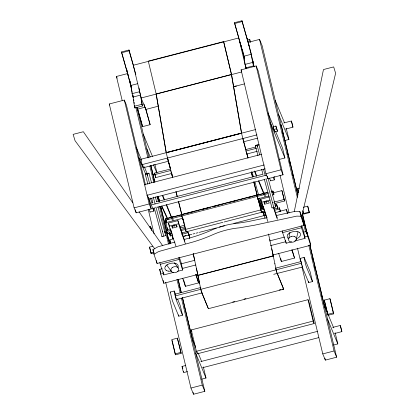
<?xml version="1.0" encoding="UTF-8"?>
<svg xmlns="http://www.w3.org/2000/svg" width="415" height="415" viewBox="0 0 415 415"><rect width="100%" height="100%" fill="white"/><g stroke="black" fill="none" stroke-linecap="round" stroke-linejoin="round"><path stroke-width="0.62" d="M166.628 204.787L171.639 217.465L171.556 217.107M258.841 180.909L264.002 193.364L263.67 193.546M266.145 201.031L266.523 201.472M172.23 217.579C171.872 216.744 170.596 218.155 172.204 217.616M295.47 240.819A3.88 2.967 -11 0 1 291.569 242.189A3.917 2.998 -11.1 0 1 290.033 241.758A3.88 2.967 -11 0 1 288.664 238.833L289.966 232.493M294.266 211.567L323.467 69.549L333.681 66.908L335.616 73.253L301.57 216.91M295.459 240.83A3.917 2.993 -11.1 0 0 296.191 239.59L297.986 232.032M171.499 217.906L171.239 217.693L171.737 217.735M263.93 194.013C262.436 194.189 265.75 193.276 263.701 193.442M174.497 225.879L174.482 225.412M263.437 193.577C263.172 194.319 265.304 193.291 263.971 193.961M171.976 217.642L172.158 217.455L171.836 217.709M174.393 225.988L173.906 225.978M276.053 215.608L293.851 211.629L299.879 211.567L302.992 220.759L304.024 225.433L157.088 263.478L153.981 254.286L152.943 249.612L157.991 246.806L174.928 242.054M152.943 249.612L154.188 253.285M153.981 254.286L158.048 251.864L160.439 251.034L192.721 242.085A95.886 54.92 -12.5 0 0 212.625 234.791L212.724 234.745A49.8 28.526 -12.5 0 1 239.424 227.835L254.571 225.195L296.777 216.122L300.917 216.241L304.024 225.433M162.203 268.733L159.64 269.413L160.885 273.086M197.55 274.538L163.785 283.279L160.678 274.087L163.868 273.246M264.054 193.831L264.464 193.603L264.023 193.945M184.239 239.471L191.689 237.406A95.881 54.92 -12.5 0 0 211.593 230.112L211.686 230.071A49.8 28.526 -12.5 0 1 238.386 223.156L247.553 221.703L266.907 217.652M131.379 87.15L121.481 51.953L129.013 50.002L133.428 65.518M244.648 58.894L234.465 22.701L241.997 20.75L249.057 45.572M121.6 52.772L129.132 50.822L129.013 50.002M234.584 23.52L242.116 21.57L241.997 20.75M247.843 39.902L249.726 39.415L250.395 42.387M122.15 100.389L116.433 76.469L127.732 73.543L132.245 92.426M254.12 66.888L248.248 42.34L259.546 39.415L262.119 45.629L297.799 194.801M137.801 83.664L130.896 85.454L132.089 93.65L133.054 97.043L140.586 95.097M251.412 54.251L243.88 56.201L245.073 64.398L246.038 67.79L253.57 65.84L252.605 62.447L251.506 54.879M132.089 93.65L139.622 91.699L139.072 87.918M245.073 64.398L252.605 62.447M148.529 197.597L151.236 208.927L136.172 212.828L134.112 207.858L109.27 103.983L124.334 100.082L126.393 105.057L145.515 185.007M241.084 69.855L256.148 65.954L258.208 70.929L283.051 174.798L267.986 178.699L265.927 173.729L241.084 69.855L241.769 71.515M166.166 152.181L156.232 94.215L148.29 61.119L223.612 41.619L231.471 74.467L156.149 93.966L166.192 152.57L167.53 158.063M246.126 68.802L238.75 37.957L133.298 65.264L141.126 97.992L241.556 71.992M141.297 98.371L142.407 106.007L134.875 107.957L134.393 106.261L141.925 104.31L140.628 95.398M136.898 107.35L137.412 109.171L144.944 107.22L144.083 104.186M233.707 86.6L236.27 86.076L233.131 86.891M158.411 106.167L145.857 109.415L141.126 97.992M233.733 86.662L244.404 83.903M137.313 108.009L142.61 126.627L150.142 124.676L145.961 109.581M166.192 152.57L241.514 133.065L231.471 74.467M168.485 161.222L143.377 167.722L142.091 164.615L140.815 159.277L255.682 129.532M283.767 122.975L291.32 121.019L291.984 122.892L292.974 127.172L285.442 129.122M273.075 126.793L275.902 126.061L277.568 131.218L274.746 131.949L273.075 126.793L273.693 128.282M273.713 129.464L276.54 128.733L277.568 131.218M142.091 164.615L256.958 134.875M243.18 141.883L257.616 138.143M155.573 177.081L155.641 177.75L154.432 173.065L170.212 169.118M245.535 149.618L255.578 147.014M152.704 174.725L155.215 174.077M285.147 140.436L288.913 139.461L286.246 128.313M154.728 174.632L171.047 170.404M245.742 151.065L256.413 148.3M155.584 177.63L171.903 173.408M246.598 154.069L257.269 151.304M144.337 184.665L261.715 154.271M279.259 159.443L284.908 157.98L282.563 148.191L275.633 131.462M146.889 195.346L264.267 164.957M148.435 199.076L265.185 168.848M151.501 203.085L152.756 202.759M156.522 201.783L262.602 174.321M134.112 207.858L149.177 203.957L151.236 208.927M265.927 173.729L280.991 169.828L283.051 174.798M151.75 204.823L266.617 175.083M152.777 208.429L155.288 207.775M157.171 207.287L265.133 179.337M267.644 178.689L269.527 178.201M150.126 212.055L153.892 211.079M270.642 180.852L274.408 179.877M181.796 215.65L181.563 214.503L256.885 194.998L257.041 195.309M166.358 221.325L166.597 222.58L165.606 218.835L210.799 207.132M212.055 206.805L267.919 192.342M271.057 191.533C274.606 188.446 274.346 200.549 272.94 191.045M165.626 218.829L183.881 214.213M185.137 213.886L190.158 212.589M191.414 212.262L193.297 211.775M196.435 210.96L198.318 210.472M202.712 209.336L204.595 208.849M205.85 208.522L209.617 207.547M214.01 206.411L215.893 205.923M217.149 205.601L219.032 205.114M220.287 204.787L222.17 204.299M228.447 202.676L230.33 202.188M231.586 201.861L236.607 200.559M239.746 199.75L241.629 199.262M242.884 198.935L244.767 198.448M249.161 197.312L251.044 196.824M254.182 196.01L256.065 195.522M257.321 195.2L267.991 192.436M271.758 191.46L273.013 191.133M165.844 220.085L268.157 193.592M271.924 192.617L273.179 192.295M171.047 230.377L167.909 231.191L165.18 220.837L166.436 220.51M273.143 192.882L281.93 190.61L284.664 200.964L274.621 203.563M166.529 222.487L182.849 218.259M257.544 198.92L268.842 195.994M272.608 195.019L273.864 194.697M149.4 227L150.655 226.678L151.594 230.19M298.53 192.793L297.539 188.649L299.423 188.161M175.939 246.183L169.17 226.18L168.48 223.063L177.895 220.624L184.867 241.234M267.945 221.703L261.383 202.302L260.698 199.184L269.485 196.912M169.17 226.18L178.585 223.742L185.355 243.745M261.383 202.302L270.17 200.03M173.548 225.802L171.857 226.242L172.474 228.068L176.992 226.896L176.717 225.651M174.679 225.511L176.375 225.07L176.992 226.896M265.766 201.929L264.07 202.364L264.687 204.19L269.205 203.023L268.588 201.197L266.892 201.633M167.302 229.718L170.441 228.909M179.228 226.632L184.877 225.169M261.455 205.342L262.711 205.015M274.009 202.089L284.052 199.491L284.664 200.964M179.84 228.1L184.862 226.803M261.44 206.976L263.323 206.488M170.051 234.786L170.29 236.036L169.299 232.291L171.255 231.897M181.298 229.298L185.064 228.323M260.387 208.818L263.525 208.008M274.823 205.083L276.706 204.595L277.625 208.247L276.706 204.595M169.538 233.546L171.421 233.059M180.836 230.621L264.319 209.004M275.617 206.079L276.872 205.752M170.223 235.948L172.733 235.295M181.521 233.023L222.948 222.295M224.204 221.968L265.003 211.406M274.419 208.968L277.557 208.154M277.557 208.314L279.44 207.827L280.364 211.479L279.44 207.827M181.687 234.34L187.964 232.711M263.286 213.211L265.169 212.724M274.585 210.286L279.606 208.984M170.565 243.361L169.714 239.808L173.48 238.833M184.151 236.073L186.034 235.585M263.867 215.432L265.123 215.105M278.932 211.531L286.464 209.58L287.502 212.828M182.999 236.576L191.787 234.304M193.042 233.977L194.925 233.489M196.181 233.163L198.064 232.68M199.319 232.353L216.267 227.965M219.405 227.15L221.288 226.663M222.544 226.341L224.427 225.853M233.842 223.415L265.854 215.126M275.269 212.688L280.291 211.385M153.7 252.937L151.19 253.586L149.545 247.112L152.684 246.297M303.329 207.298L307.723 206.156L309.372 212.63L303.723 214.093L302.784 210.581M150.961 253.036L153.472 252.382M303.49 213.543L309.139 212.081L309.372 212.63M159.858 262.508L160.257 264.303L179.145 259.417L182.73 270.009L177.247 271.431M282.205 230.828L282.599 232.628L301.487 227.736L305.072 238.335L294.712 241.016M181.028 263.862L194.832 260.288M269.496 240.954L284.555 237.053M303.381 232.182L306.576 231.368L309.689 240.56L310.721 245.234L272.577 255.111M182.061 268.536L195.864 264.962M270.533 245.628L285.593 241.732M304.413 236.856L307.614 236.042L310.721 245.234M160.257 264.303L163.842 274.901L173.589 272.38M282.599 232.628L286.184 243.226L291.667 241.805M182.673 278.226L185.375 286.334L198.557 282.921L196.129 274.59M278.652 253.378L281.354 261.486L294.536 258.073L292.108 249.742M170.404 292.004L174.17 291.029M300.341 258.363L304.107 257.388M175.768 294.002L200.876 287.496M275.57 268.157L301.306 261.497M176.515 299.5L175.389 295.9L301.56 263.235L301.316 262.156M176.417 299.506L202.152 292.84M273.708 274.315L302.685 266.975M232.742 302.016L234.625 301.529M244.041 299.091L245.924 298.603M279.191 289.992L281.074 289.504M282.33 289.177L283.585 288.85L283.668 289.208L208.346 308.708L201.441 291.652M170.612 292.352A6.464 0.332 75.5 0 0 170.42 292.627L171.935 298.956A6.464 0.332 75.5 0 0 172.951 302.146L178.772 316.194L182.538 315.218L180.193 305.424L177.527 298.987M300.543 258.711A6.464 0.332 75.5 0 0 300.351 258.986L301.866 265.315A6.464 0.332 75.5 0 0 302.883 268.505L308.703 282.553L312.469 281.577L310.124 271.784L304.309 257.736A6.464 0.332 75.5 0 0 304.117 258.011L305.632 264.339A6.464 0.332 75.5 0 0 306.649 267.53L312.469 281.577M191.274 329.93L308.023 299.703L309.05 302.187L314.16 323.55L197.41 353.777L196.383 351.292L191.274 329.93L191.891 331.419M177.381 338.168L171.732 339.631L175.14 353.87L175.524 354.804L181.173 353.341L177.381 338.168L181.173 353.341M324.26 300.138L329.909 298.675L330.293 299.609L333.702 313.849L328.052 315.312L324.26 300.138L328.052 315.312M175.14 353.87L180.79 352.408M327.668 314.383L333.318 312.92L333.702 313.849M196.383 351.292L313.133 321.065L314.16 323.55M187.466 371.607L183.679 372.587L183.01 370.72L182.024 366.435L185.79 365.459M200.855 361.558L317.605 331.331M332.669 327.43L340.222 325.479L340.891 327.347L341.877 331.627L334.345 333.577M202.53 367.706L318.653 337.644M201.607 379.18L206.001 378.044L203.334 366.896M333.421 345.052L337.815 343.916L335.149 332.768M190.957 388.035L202.255 385.11L204.828 391.324L193.53 394.25L190.957 388.035L165.663 282.293M322.771 353.907L334.07 350.981L336.643 357.196L325.344 360.121L322.771 353.907L301.995 267.047M171.774 217.875L171.167 217.761L171.654 217.74M263.976 193.836L263.421 193.935M261.502 212.112L262.711 211.894M263.416 212.164L261.595 212.49L261.185 211.085M187.487 231.772L186.273 231.99L185.956 230.922M292.949 127.177L291.299 121.024M181.563 214.503L181.718 214.809M175.068 294.017L175.389 295.9M341.856 331.632L340.201 325.485M182.024 366.435L182.424 367.337M263.873 194.023L263.437 193.924M164.257 231.674L170.762 233.92M164.745 232.255L170.653 234.293M173.864 225.983L174.461 225.983L174.523 225.532M266.653 201.545L266.788 201.923L266.259 202.214C265.377 201.83 267.239 202.546 266.695 201.534M154.821 248.912L75.058 140.716L73.123 134.367L83.337 131.726L132.821 202.816M166.706 265.035L171.307 271.275M139.098 211.832L162.732 245.789M174.549 262.762L178.243 268.069M264.562 196.404L264.116 195.543M172.35 220.277L171.903 219.416M274.548 176.899L274.611 176.624M266.155 201.016L266.3 201.467M157.539 196.663L159.702 201.342M161.866 206.022L168.085 219.478M157.166 196.767L159.059 200.86M161.492 206.125L167.707 219.582M275.212 100.363L284.524 122.85M278.615 114.607L288.913 139.461M248.248 42.34L248.715 43.471M280.654 124.562L281.686 127.047L297.954 195.071M267.96 112.942L273.656 126.684M270.305 122.731L284.908 157.98M297.539 188.649L298.613 192.752M273.236 177.184L274.206 179.529A6.464 0.332 75.5 0 0 274.393 179.254L273.942 177.029M324.115 304.818L328.037 314.29M328.524 315.473L333.676 327.897M269.47 178.16L270.44 180.504A6.464 0.332 75.5 0 0 270.627 180.229M327.523 319.062L337.815 343.916M241.582 133.251L166.259 152.756M254.914 171.421L256.631 175.576M254.291 170.928L256.501 176.266M258.467 181.007L263.624 193.463M269.74 239.647L273.314 256.065L197.934 275.43L199.589 283.352M277.121 273.246L283.585 288.85M283.668 289.208L276.764 272.147M143.393 134.491L152.466 156.388M146.801 148.736L150.235 157.02M153.42 164.714L156.849 172.998M116.433 76.469L117.134 78.165M162.701 195.299L164.662 200.04M162.322 195.398L164.044 199.548M166.254 204.886L171.411 217.335M201.799 292.746L208.024 307.774M136.395 147.667L141.344 159.614M144.316 166.783L147.284 173.952M140.815 159.277L141.24 160.309M165.18 220.837L165.787 222.305M138.734 157.456L145.665 174.186M169.714 239.808L170.326 241.281M150.131 198.012L151.345 200.938A6.464 0.332 75.5 0 1 152.015 202.935M109.27 103.983L109.726 105.088M148.954 209.362L149.924 211.707A6.464 0.332 75.5 0 0 150.163 211.899M175.587 294.308L174.378 291.377A6.464 0.332 75.5 0 0 174.186 291.652L175.701 297.98A6.464 0.332 75.5 0 0 176.717 301.171L182.538 315.218M192.301 338.946L195.73 347.231M198.183 353.149L201.612 361.434M195.704 353.191L206.001 378.044M149.545 247.112L151.19 253.586M258.286 198.578L262.233 208.792M258.13 198.303L262.078 208.532M257.585 197.96L261.6 208.46M262.96 211.982L264.407 215.81L262.804 211.723M261.673 208.787L257.725 198.52M182.164 217.128L183.56 220.925M187.637 231.482L188.768 234.418M184.084 222.424L182.403 218.02M187.481 231.222L189.058 235.321L189.048 235.015M302.478 266.555L302.582 266.835M165.678 218.923L165.834 219.379M169.372 232.384L169.528 232.841M148.28 209.279L148.456 209.71L148.446 209.29M172.79 218.85L173.174 220.064M265.107 195.283L265.387 196.191M301.757 225.833L303.349 230.543L305.072 238.335M273.599 207.054L277.287 217.968M273.262 207.142L277.36 219.265M260.698 199.184L267.053 217.979M168.48 223.063L169.507 226.092M170.534 229.122L172.375 234.579M179.41 257.507L181.002 262.218L182.73 270.009M291.833 249.965L294.536 258.073M195.662 274.237L198.557 282.921M183.529 279.741L184.493 282.641M273.314 256.06L271.747 248.777M174.03 225.143L173.932 224.889L173.989 225.2M302.203 265.667L302.348 266.155M246.577 152.912L247.973 157.845M246.733 153.519L246.453 152.481M171.411 173.024L171.13 171.986M154.712 173.75L154.971 174.622M252.035 172.054L253.42 176.811M254.836 181.754L258.576 194.915M259.458 198.007L262.462 208.512M171.374 172.816L172.65 177.35M248.741 43.663L247.19 38.206L247.428 39.845M242.116 21.57L251.298 53.841M241.208 45.614L241.727 47.434M242.417 49.857L242.936 51.678M243.283 52.892L243.797 54.713M234.465 22.701L238.879 38.216M239.232 39.456L244.212 56.959M257.492 197.623L257.622 198.163M261.315 211.619L258.016 198.671M276.613 271.628L276.795 272.349M171.286 172.614L171.006 171.519M182.294 217.662L182.066 216.765M185.863 230.584L185.993 231.124M201.472 291.854L201.14 290.562M129.132 50.822L135.84 74.404M145.198 107.298L150.142 124.676M139.622 91.699L140.426 94.527M141.925 104.31L142.407 106.007M127.192 71.23L126.674 69.409L126.912 71.048M129.952 80.93L130.471 82.751M121.481 51.953L128.463 76.505M129.247 79.26L131.399 86.818M137.37 107.807L142.61 126.627M172.464 236.768C171.354 232.997 173.06 240.503 172.951 238.739M165.933 219.706L166.254 220.905M182.605 367.929L182.823 368.707M245.991 149.841L242.827 138.532L246.318 152.061M170.996 171.566L167.494 158.001L170.337 168.153M167.499 158.037L170.347 168.277M246.328 152.02L246.469 152.611M257.393 197.26L257.502 197.753M276.463 271.062L276.629 271.752M185.873 230.714L182.693 218.171M201.306 291.257L200.953 289.935M268.24 178.896L275.736 206.81M257.207 144.913L257.539 146.153M257.186 145.618L259.686 154.919M263.515 169.19L265.18 175.395M266.015 178.492L273.843 207.65M255.313 145.753L257.98 155.677M261.642 169.325L262.975 174.284M264.308 179.249L271.97 207.785M148.99 173.278A1.94 0.337 -15 0 1 146.168 174.31A1.94 0.337 -15 0 1 146.184 173.703A1.94 0.337 -15 0 1 148.99 173.278L151.491 182.584M155.319 196.855L156.652 201.815M157.985 206.779L165.647 235.315M147.118 173.413L147.45 174.658M147.097 174.118L149.597 183.425M153.26 197.073L155.091 203.895M155.926 206.997L163.754 236.156M145.224 174.253L147.89 184.182M151.719 198.448L152.886 202.79M154.385 208.372L161.881 236.291M301.715 263.873L301.876 264.505M260.957 210.301L261.077 210.768M257.264 196.845L257.383 197.307M275.965 269.127L276.452 271.109M185.635 229.806L185.754 230.268M182.061 216.806L181.827 215.878M172.573 237.173L172.879 238.412M155.106 175.125L155.371 176.183M169.839 233.941L169.948 234.361M251.288 171.976L252.548 176.956M253.804 181.931L257.108 194.998M258.052 198.728L260.885 209.928M251.251 171.919L252.512 176.894M253.767 181.874L257.233 195.558M176.121 192.104L177.226 196.456M178.642 202.058L181.786 214.498M182.885 218.855L185.562 229.428M175.929 191.419L177.189 196.399M178.445 201.374L181.91 215.063M276.307 270.471L275.856 268.609M257.295 196.881L256.885 194.998M200.787 289.255L200.985 289.976M181.972 216.386L181.723 215.447M329.909 298.675L333.318 312.92M307.723 206.156L309.139 212.081M303.152 211.728L303.723 214.093M302.322 213.336L307.899 236.638M309.855 244.829L324.924 307.811M302.317 213.689L307.437 235.087M309.844 245.156L336.643 357.196M280.805 125.19L281.256 127.078M282.465 132.12L282.916 134.009M287.434 152.902L287.886 154.795M289.395 161.093L289.997 163.609M292.404 173.688L292.86 175.576M306.114 231.005L306.566 232.893M311.089 251.791L311.541 253.679M312.744 258.716L313.195 260.61M314.705 266.907L315.307 269.423M321.485 295.247L321.936 297.14M259.546 39.415L297.332 197.4M301.549 215.027L305.616 232.021M308.776 245.239L334.07 350.981M275.902 126.061L276.54 128.733M274.362 130.346L274.746 131.949M308.407 281.329L308.703 282.553M256.148 65.954L280.991 169.828M324.893 358.233L325.344 360.121M280.011 175.151L289.048 212.916M297.477 248.165L300.636 261.383M281.93 190.61L284.052 199.491M286.464 209.58L287.46 213.725M308.023 299.703L313.133 321.065M267.385 176.183L267.986 178.699M223.752 42.097L231.554 74.716L241.597 133.314M241.514 133.065L242.853 138.563M208.263 308.355L208.346 308.708M154.873 164.299L156.948 172.967M196.809 351.266L197.41 353.777M165.927 222.897L166.213 224.084M166.918 227.047L167.909 231.191M170.466 241.872L170.752 243.055M150.925 165.585L154.842 181.957M158.307 196.445L159.36 200.855M160.719 206.525L169.605 243.683M178.191 279.586L181.205 292.181M182.564 297.851L192.954 341.312M136.929 107.454L148.969 157.804M150.78 165.362L154.842 182.356M158.157 196.202L159.36 201.239M160.564 206.271L169.6 244.036M178.03 279.285L181.189 292.502M182.393 297.539L204.828 391.324M153.809 179.472L154.266 181.365M160.439 207.189L160.89 209.077M167.52 236.789L167.971 238.677M179.119 285.287L179.576 287.18M184.094 306.073L184.545 307.961M132.847 94.942L133.448 97.463M135.861 107.532L147.906 157.887M149.862 166.067L153.773 182.434M157.088 196.285L158.291 201.317M159.495 206.354L168.532 244.119M176.961 279.368L180.12 292.585M181.48 298.25L202.255 385.11M142.812 165.346L143.377 167.722M178.476 314.969L178.772 316.194M147.429 194.848L147.87 196.684L153.69 210.732A6.464 0.332 75.5 0 0 153.877 210.457L153.425 208.231M124.334 100.082L149.177 203.957M193.079 392.362L193.53 394.25M148.197 209.279L154.069 233.827M150.655 226.678L151.506 230.232M172.116 340.559L175.524 354.804M135.42 209.679L136.172 212.828M257.118 196.15L257.201 196.503M200.839 289.38L200.533 288.114M183.461 371.332L183.622 372.053M264.225 214.918L265.009 218.42M268.484 234.029L269.812 239.86M246.92 153.56L247.963 158.125M189.058 234.983L189.754 238.111M193.234 253.736L194.49 259.359L193.162 253.529M188.991 234.797L189.826 238.542M171.805 173.875L172.64 177.63M171.737 173.688L172.578 177.444M306.576 231.368L307.614 236.042M306.519 231.368L307.551 236.047M299.879 211.567L300.917 216.241M301.088 225.942L301.487 227.736M285.52 240.228L286.184 243.226M280.665 258.369L281.354 261.486M264.132 201.695L264.687 204.19M177.895 220.624L178.585 223.742M172.059 226.196L172.474 228.068M184.685 283.217L185.375 286.334M178.746 257.616L179.145 259.417M163.178 271.903L163.842 274.901M163.137 280.353L163.785 283.279M159.692 269.382L160.678 274.087M156.439 260.553L157.088 263.478M194.417 259.152L197.991 275.57L196.425 268.282M274.917 263.852L273.231 255.811L197.908 275.316L200.611 288.368M274.834 263.587L275.933 268.863M253.171 61.482L253.913 66.571M249.726 39.415L250.1 41.962M252.688 59.781L253.705 66.784M245.898 66.825L246.173 68.734M137.256 108.076L137.412 109.171M133.21 96.503L133.397 97.774M133.672 99.683L133.858 100.959M134.045 102.23L134.227 103.501M134.507 105.41L134.875 107.957M132.779 95.154L134.393 106.261M177.968 267.26A6.79 3.891 -12.5 0 0 176.863 264.002A6.853 3.927 -12.5 0 0 174.679 263.151M171.234 271.145A6.79 3.891 -12.5 0 1 168.381 271.104M166.182 270.31A6.79 3.891 -12.5 0 1 165.626 266.16M167.51 264.583A6.79 3.891 -12.5 0 1 174.663 263.209M168.35 271.125A6.853 3.927 -12.5 0 1 166.125 270.326M165.554 266.139A6.853 3.927 -12.5 0 1 167.458 264.542M299.205 232.322A6.79 3.891 -12.5 0 1 299.765 236.472A6.853 3.927 -12.5 0 1 297.861 238.07A6.79 3.891 -12.5 0 1 296.585 238.687M288.524 238.635A6.79 3.891 -12.5 0 1 287.969 234.485M289.852 232.908A6.79 3.891 -12.5 0 1 297.005 231.534M287.849 234.475A6.853 3.927 -12.5 0 1 289.748 232.882M296.969 231.487A6.853 3.927 -12.5 0 1 299.194 232.286M291.548 236.374A3.88 2.967 -11 0 0 289.385 237.608A3.917 2.998 -11.1 0 0 288.653 238.807M294.821 236.669A3.88 2.967 -11 0 1 296.191 239.59M291.569 236.363A3.88 2.967 -11 0 1 293.317 236.228A3.917 2.993 -11.1 0 1 294.811 236.638M177.77 267.545A3.88 2.967 -11 0 1 178.258 270.699A3.917 2.998 -11 0 1 177.215 271.809A3.88 2.967 -11 0 1 173.117 272.494M172.36 267.545A3.88 2.967 -11 0 1 176.468 266.845A3.917 2.998 -11 0 1 177.77 267.519M173.102 272.51A3.917 2.993 -11 0 1 171.774 271.804A3.88 2.967 -11 0 1 171.291 268.655A3.917 2.993 -11 0 1 172.334 267.509M165.46 235.212A1.94 0.337 -15 0 1 165.227 235.642A1.956 0.337 -15 0 1 162.561 236.384A1.94 0.337 -15 0 1 162.083 236.389M162.052 236.4A1.956 0.337 -15 0 1 162.063 236.088M272.007 207.692A1.956 0.337 -15 0 0 272.141 207.894A1.94 0.337 -15 0 0 274.678 207.396A1.956 0.337 -15 0 0 275.316 207.137A1.94 0.337 -15 0 0 275.55 206.706A1.956 0.337 -15 0 0 275.332 206.696M162.244 231.197L162.618 231.3L162.244 231.197M272.598 202.624L272.971 202.728L272.598 202.624M147.169 175.037L147.532 175.114L147.169 175.037M257.259 146.526L257.627 146.614L257.259 146.526M170.881 217.097L172.204 216.874L170.881 217.097M263.094 193.219L264.417 192.996L263.094 193.219M256.257 145.81A1.94 0.337 -15 0 0 259.079 144.778A1.94 0.337 -15 0 0 256.273 145.203A1.94 0.337 -15 0 0 256.257 145.81"/></g></svg>
